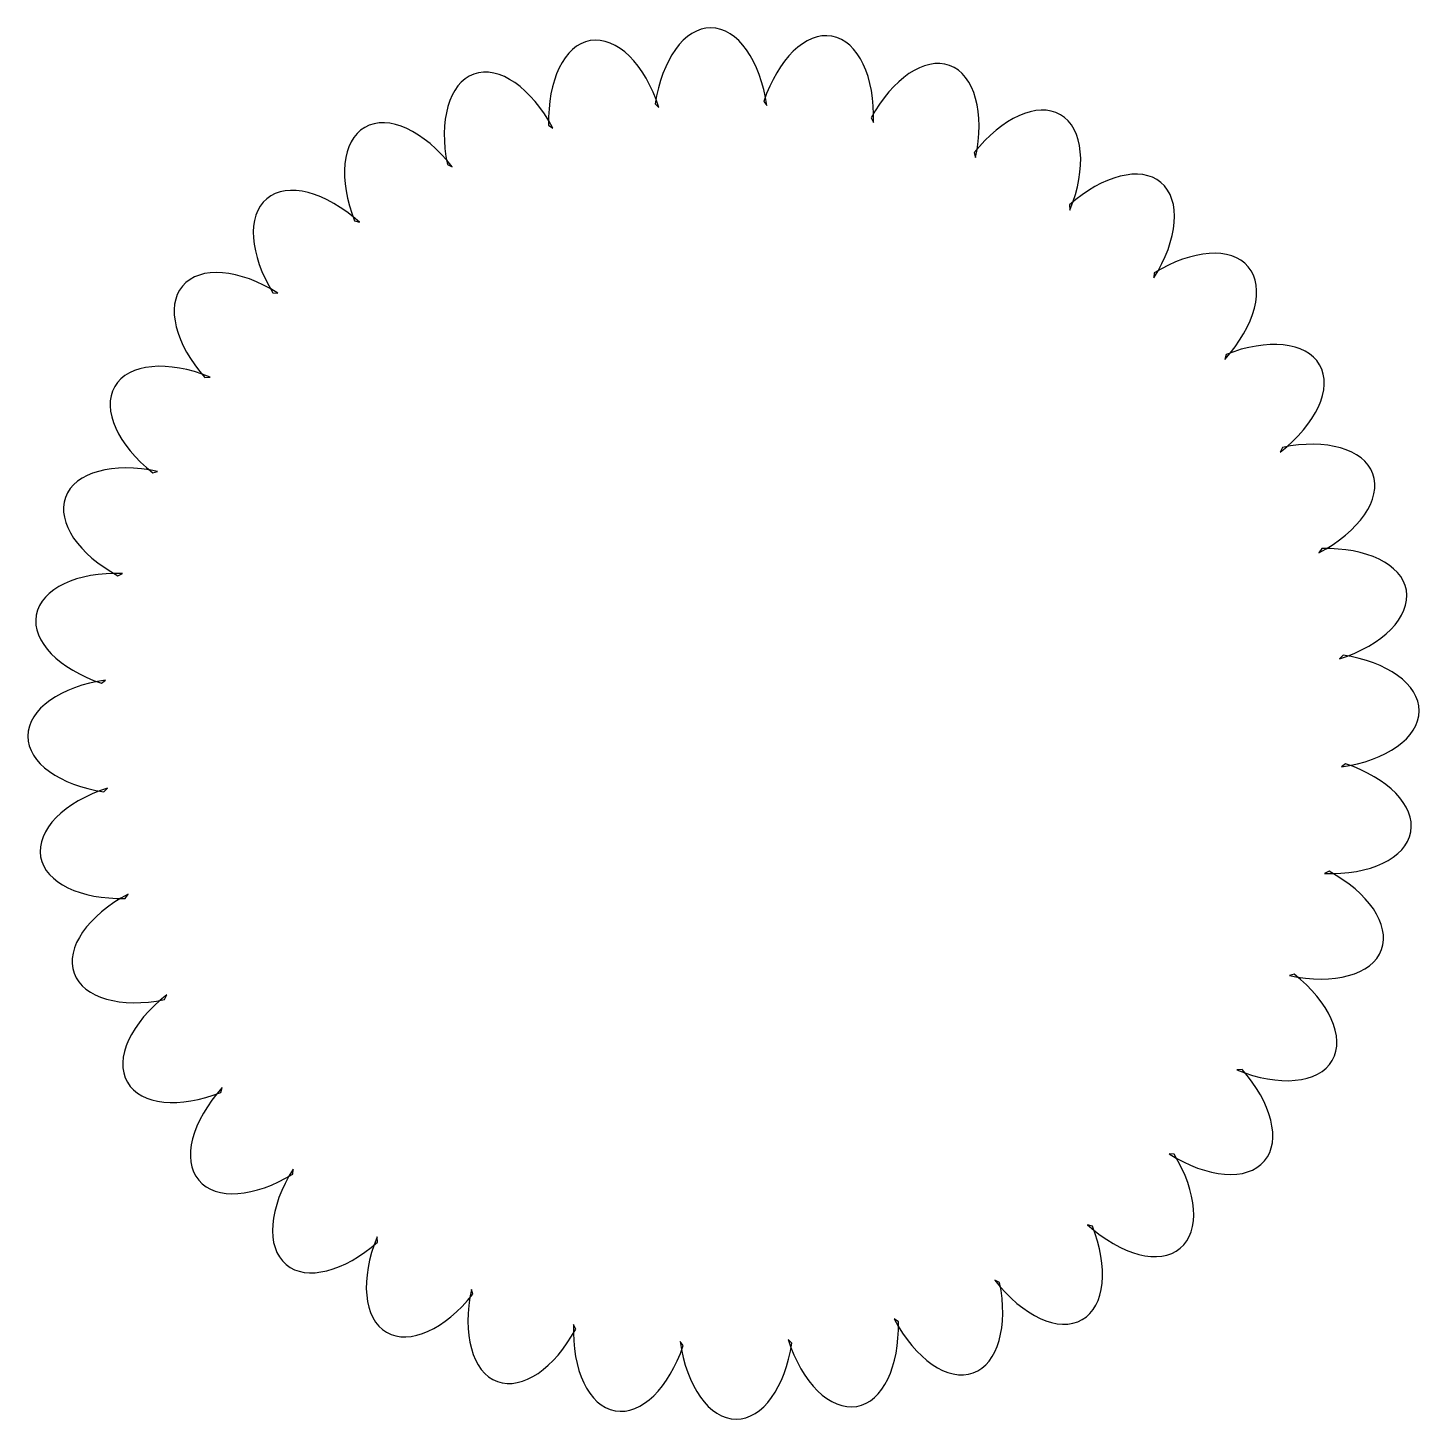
# Model space of a CAD drawing. Header units: centimetres. Extents: x -7.2 to 7.2, y -7.2 to 7.2.
import ezdxf

# ---------------------------------------------------------------- set-up
doc = ezdxf.new("R2010")
doc.units = ezdxf.units.CM
doc.header["$MEASUREMENT"] = 0
doc.layers.add('Camada 1', color=7, linetype='Continuous')

msp = doc.modelspace()

# ---------------------------------------------------------------- linework, layer by layer
at = {"layer": 'Camada 1'}
for points, knots in [([(0.41553, 6.41265), (0.56124, 6.84503), (0.84643, 7.13152), (1.11702, 7.08382), (1.11702, 7.08382), (1.39134, 7.03577), (1.56258, 6.6594), (1.54583, 6.19485), (1.54583, 6.19485), (1.54583, 6.19485), (1.52273, 6.24306), (1.52273, 6.24306), (1.52273, 6.24306), (1.74143, 6.64356), (2.07185, 6.87626), (2.33008, 6.78225), (2.33008, 6.78225), (2.59189, 6.68729), (2.69528, 6.28687), (2.59805, 5.83232), (2.59805, 5.83232), (2.59805, 5.83232), (2.58374, 5.88378), (2.58374, 5.88378), (2.58374, 5.88378), (2.86864, 6.2402), (3.23451, 6.41199), (3.47255, 6.2746), (3.47255, 6.2746), (3.71385, 6.13559), (3.74605, 5.72337), (3.5714, 5.29255), (3.5714, 5.29255), (3.5714, 5.29255), (3.56621, 5.34573), (3.56621, 5.34573), (3.56621, 5.34573), (3.90863, 5.64728), (4.29889, 5.75298), (4.50934, 5.57631), (4.50934, 5.57631), (4.72299, 5.39743), (4.68299, 4.98595), (4.43616, 4.59198), (4.43616, 4.59198), (4.43616, 4.59198), (4.44037, 4.64524), (4.44037, 4.64524), (4.44037, 4.64524), (4.82984, 4.88281), (5.23259, 4.91916), (5.40917, 4.70858), (5.40917, 4.70858), (5.58837, 4.49533), (5.47749, 4.0971), (5.16623, 3.7519), (5.16623, 3.7519), (5.16623, 3.7519), (5.17957, 3.8036), (5.17957, 3.8036), (5.17957, 3.8036), (5.60431, 3.96994), (6.00724, 3.93581), (6.14466, 3.69774), (6.14466, 3.69774), (6.28415, 3.4566), (6.10579, 3.08367), (5.73929, 2.79779), (5.73929, 2.79779), (5.73929, 2.79779), (5.76141, 2.84642), (5.76141, 2.84642), (5.76141, 2.84642), (6.20856, 2.9364), (6.59948, 2.83285), (6.69346, 2.57453), (6.69346, 2.57453), (6.7889, 2.3128), (6.54857, 1.97655), (6.13783, 1.75866), (6.13783, 1.75866), (6.13783, 1.75866), (6.1681, 1.80274), (6.1681, 1.80274), (6.1681, 1.80274), (6.62419, 1.81372), (6.99119, 1.64378), (7.03884, 1.37314), (7.03884, 1.37314), (7.08747, 1.09882), (6.79235, 0.80939), (6.35005, 0.66612), (6.35005, 0.66612), (6.35005, 0.66612), (6.38744, 0.70425), (6.38744, 0.70425), (6.38744, 0.70425), (6.83853, 0.63588), (7.1704, 0.40482), (7.1704, 0.13), (7.1704, 0.13), (7.17059, -0.14855), (6.82975, -0.38239), (6.36927, -0.44677), (6.36927, -0.44677), (6.36927, -0.44677), (6.41269, -0.41552), (6.41269, -0.41552), (6.41269, -0.41552), (6.84507, -0.56123), (7.13175, -0.84645), (7.0841, -1.11701), (7.0841, -1.11701), (7.03581, -1.39149), (6.65968, -1.56257), (6.19497, -1.54598), (6.19497, -1.54598), (6.19497, -1.54598), (6.2431, -1.52288), (6.2431, -1.52288), (6.2431, -1.52288), (6.6436, -1.74143), (6.87646, -2.07202), (6.78248, -2.33023), (6.78248, -2.33023), (6.68734, -2.59219), (6.28718, -2.6953), (5.83236, -2.59804), (5.83236, -2.59804), (5.83236, -2.59804), (5.88374, -2.58373), (5.88374, -2.58373), (5.88374, -2.58373), (6.24035, -2.86863), (6.41222, -3.23466), (6.27479, -3.47254), (6.27479, -3.47254), (6.13559, -3.71384), (5.72374, -3.74604), (5.29266, -3.57139), (5.29266, -3.57139), (5.29266, -3.57139), (5.34584, -3.5662), (5.34584, -3.5662), (5.34584, -3.5662), (5.64747, -3.90865), (5.75319, -4.29888), (5.57642, -4.50947), (5.57642, -4.50947), (5.39754, -4.72296), (4.98613, -4.68298), (4.59201, -4.43615), (4.59201, -4.43615), (4.59201, -4.43615), (4.64535, -4.44038), (4.64535, -4.44038), (4.64535, -4.44038), (4.88308, -4.82998), (4.91919, -5.23257), (4.70874, -5.40918), (4.70874, -5.40918), (4.49541, -5.58836), (4.09737, -5.47779), (3.75198, -5.16624), (3.75198, -5.16624), (3.75198, -5.16624), (3.80368, -5.17958), (3.80368, -5.17958), (3.80368, -5.17958), (3.97018, -5.60461), (3.93587, -6.00738), (3.69782, -6.14478), (3.69782, -6.14478), (3.45668, -6.28398), (3.08383, -6.10591), (2.79779, -5.73925), (2.79779, -5.73925), (2.79779, -5.73925), (2.84642, -5.76137), (2.84642, -5.76137), (2.84642, -5.76137), (2.93667, -6.20886), (2.8329, -6.5996), (2.57469, -6.69344), (2.57469, -6.69344), (2.31288, -6.78872), (1.97663, -6.54871), (1.75871, -6.13797), (1.75871, -6.13797), (1.75871, -6.13797), (1.80263, -6.16805), (1.80263, -6.16805), (1.80263, -6.16805), (1.81385, -6.62448), (1.64391, -6.99133), (1.37318, -7.03879), (1.37318, -7.03879), (1.09886, -7.08726), (0.80941, -6.7923), (0.66616, -6.35), (0.66616, -6.35), (0.66616, -6.35), (0.70421, -6.38741), (0.70421, -6.38741), (0.70421, -6.38741), (0.63608, -6.83882), (0.40486, -7.17052), (0.13004, -7.17037), (0.13004, -7.17037), (-0.14849, -7.17053), (-0.38225, -6.82969), (-0.44662, -6.36921), (-0.44662, -6.36921), (-0.44662, -6.36921), (-0.41564, -6.41263), (-0.41564, -6.41263), (-0.41564, -6.41263), (-0.56116, -6.84533), (-0.84638, -7.13185), (-1.11705, -7.08404), (-1.11705, -7.08404), (-1.39137, -7.03575), (-1.56242, -6.65965), (-1.54586, -6.19493), (-1.54586, -6.19493), (-1.54586, -6.19493), (-1.52284, -6.24303), (-1.52284, -6.24303), (-1.52284, -6.24303), (-1.74131, -6.64372), (-2.07196, -6.87655), (-2.33016, -6.78241), (-2.33016, -6.78241), (-2.59197, -6.68727), (-2.69513, -6.28711), (-2.59805, -5.83232), (-2.59805, -5.83232), (-2.59805, -5.83232), (-2.58374, -5.88368), (-2.58374, -5.88368), (-2.58374, -5.88368), (-2.86846, -6.24044), (-3.23456, -6.41232), (-3.47245, -6.27473), (-3.47245, -6.27473), (-3.71378, -6.13553), (-3.74587, -5.72368), (-3.57132, -5.2926), (-3.57132, -5.2926), (-3.57132, -5.2926), (-3.56619, -5.34578), (-3.56619, -5.34578), (-3.56619, -5.34578), (-3.90848, -5.64756), (-4.2989, -5.75326), (-4.50932, -5.57636), (-4.50932, -5.57636), (-4.72273, -5.39748), (-4.68283, -4.9861), (-4.43606, -4.59195), (-4.43606, -4.59195), (-4.43606, -4.59195), (-4.44029, -4.64529), (-4.44029, -4.64529), (-4.44029, -4.64529), (-4.82981, -4.88302), (-5.23258, -4.91927), (-5.40909, -4.70868), (-5.40909, -4.70868), (-5.58821, -4.49535), (-5.47746, -4.09731), (-5.16607, -3.75192), (-5.16607, -3.75192), (-5.16607, -3.75192), (-5.17941, -3.80362), (-5.17941, -3.80362), (-5.17941, -3.80362), (-5.60438, -3.97015), (-6.00732, -3.93599), (-6.14456, -3.69795), (-6.14456, -3.69795), (-6.28392, -3.45662), (-6.10569, -3.08393), (-5.73909, -2.79776), (-5.73909, -2.79776), (-5.73909, -2.79776), (-5.76121, -2.84639), (-5.76121, -2.84639), (-5.76121, -2.84639), (-6.20862, -2.93664), (-6.59954, -2.8329), (-6.69334, -2.57466), (-6.69334, -2.57466), (-6.78864, -2.31285), (-6.54837, -1.97675), (-6.13771, -1.75871), (-6.13771, -1.75871), (-6.13771, -1.75871), (-6.16795, -1.8026), (-6.16795, -1.8026), (-6.16795, -1.8026), (-6.62422, -1.81398), (-6.99115, -1.6439), (-7.03872, -1.37331), (-7.03872, -1.37331), (-7.08709, -1.09883), (-6.79213, -0.80954), (-6.34982, -0.66611), (-6.34982, -0.66611), (-6.34982, -0.66611), (-6.38723, -0.70416), (-6.38723, -0.70416), (-6.38723, -0.70416), (-6.83863, -0.63606), (-7.1705, -0.40484), (-7.17034, -0.13012), (-7.17034, -0.13012), (-7.17034, 0.14843), (-6.82961, 0.38217), (-6.3691, 0.44665), (-6.3691, 0.44665), (-6.3691, 0.44665), (-6.41252, 0.41567), (-6.41252, 0.41567), (-6.41252, 0.41567), (-6.84514, 0.56114), (-7.13187, 0.84641), (-7.08401, 1.11697), (-7.08401, 1.11697), (-7.03562, 1.39129), (-6.65943, 1.56226), (-6.1948, 1.54583), (-6.1948, 1.54583), (-6.1948, 1.54583), (-6.24293, 1.52281), (-6.24293, 1.52281), (-6.24293, 1.52281), (-6.64367, 1.7412), (-6.87653, 2.07193), (-6.78239, 2.33008), (-6.78239, 2.33008), (-6.68717, 2.59189), (-6.28701, 2.69489), (-5.83227, 2.59805), (-5.83227, 2.59805), (-5.83227, 2.59805), (-5.88365, 2.58374), (-5.88365, 2.58374), (-5.88365, 2.58374), (-6.24033, 2.86838), (-6.41221, 3.23456), (-6.27473, 3.47245), (-6.27473, 3.47245), (-6.13545, 3.71367), (-5.7235, 3.74563), (-5.29249, 3.57132), (-5.29249, 3.57132), (-5.29249, 3.57132), (-5.34559, 3.56619), (-5.34559, 3.56619), (-5.34559, 3.56619), (-5.64737, 3.9084), (-5.75307, 4.2989), (-5.57641, 4.50932), (-5.57641, 4.50932), (-5.39739, 4.72265), (-4.98607, 4.68257), (-4.59192, 4.43606), (-4.59192, 4.43606), (-4.59192, 4.43606), (-4.64507, 4.44029), (-4.64507, 4.44029), (-4.64507, 4.44029), (-4.88288, 4.82965), (-4.91915, 5.23258), (-4.70865, 5.40917), (-4.70865, 5.40917), (-4.49532, 5.58811), (-4.09717, 5.47722), (-3.75178, 5.16599), (-3.75178, 5.16599), (-3.75178, 5.16599), (-3.8034, 5.1794), (-3.8034, 5.1794), (-3.8034, 5.1794), (-3.96998, 5.60414), (-3.93574, 6.00731), (-3.69778, 6.14463), (-3.69778, 6.14463), (-3.45664, 6.28383), (-3.08376, 6.10545), (-2.79767, 5.739), (-2.79767, 5.739), (-2.79767, 5.739), (-2.84619, 5.7612), (-2.84619, 5.7612), (-2.84619, 5.7612), (-2.93644, 6.20837), (-2.83278, 6.59951), (-2.57454, 6.69341), (-2.57454, 6.69341), (-2.31289, 6.78861), (-1.97663, 6.54813), (-1.75851, 6.13763), (-1.75851, 6.13763), (-1.75851, 6.13763), (-1.80248, 6.1679), (-1.80248, 6.1679), (-1.80248, 6.1679), (-1.8137, 6.62399), (-1.6437, 6.99118), (-1.37311, 7.03883), (-1.37311, 7.03883), (-1.09887, 7.0872), (-0.80952, 6.79189), (-0.66593, 6.3498), (-0.66593, 6.3498), (-0.66593, 6.3498), (-0.70398, 6.38719), (-0.70398, 6.38719), (-0.70398, 6.38719), (-0.63595, 6.83837), (-0.40479, 7.17039), (-0.12999, 7.17039), (-0.12999, 7.17039), (0.14856, 7.17039), (0.38206, 6.82932), (0.44678, 6.36899), (0.44678, 6.36899), (0.44678, 6.36899), (0.41553, 6.41265), (0.41553, 6.41265)], [0, 0, 0, 0, 0.00917431, 0.00917431, 0.00917431, 0.00917431, 0.01834862, 0.01834862, 0.01834862, 0.01834862, 0.02752294, 0.02752294, 0.02752294, 0.02752294, 0.03669725, 0.03669725, 0.03669725, 0.03669725, 0.04587156, 0.04587156, 0.04587156, 0.04587156, 0.05504587, 0.05504587, 0.05504587, 0.05504587, 0.06422018, 0.06422018, 0.06422018, 0.06422018, 0.0733945, 0.0733945, 0.0733945, 0.0733945, 0.08256881, 0.08256881, 0.08256881, 0.08256881, 0.09174312, 0.09174312, 0.09174312, 0.09174312, 0.10091743, 0.10091743, 0.10091743, 0.10091743, 0.11009174, 0.11009174, 0.11009174, 0.11009174, 0.11926606, 0.11926606, 0.11926606, 0.11926606, 0.12844037, 0.12844037, 0.12844037, 0.12844037, 0.13761468, 0.13761468, 0.13761468, 0.13761468, 0.14678899, 0.14678899, 0.14678899, 0.14678899, 0.1559633, 0.1559633, 0.1559633, 0.1559633, 0.16513761, 0.16513761, 0.16513761, 0.16513761, 0.17431193, 0.17431193, 0.17431193, 0.17431193, 0.18348624, 0.18348624, 0.18348624, 0.18348624, 0.19266055, 0.19266055, 0.19266055, 0.19266055, 0.20183486, 0.20183486, 0.20183486, 0.20183486, 0.21100917, 0.21100917, 0.21100917, 0.21100917, 0.22018349, 0.22018349, 0.22018349, 0.22018349, 0.2293578, 0.2293578, 0.2293578, 0.2293578, 0.23853211, 0.23853211, 0.23853211, 0.23853211, 0.24770642, 0.24770642, 0.24770642, 0.24770642, 0.25688073, 0.25688073, 0.25688073, 0.25688073, 0.26605505, 0.26605505, 0.26605505, 0.26605505, 0.27522936, 0.27522936, 0.27522936, 0.27522936, 0.28440367, 0.28440367, 0.28440367, 0.28440367, 0.29357798, 0.29357798, 0.29357798, 0.29357798, 0.30275229, 0.30275229, 0.30275229, 0.30275229, 0.31192661, 0.31192661, 0.31192661, 0.31192661, 0.32110092, 0.32110092, 0.32110092, 0.32110092, 0.33027523, 0.33027523, 0.33027523, 0.33027523, 0.33944954, 0.33944954, 0.33944954, 0.33944954, 0.34862385, 0.34862385, 0.34862385, 0.34862385, 0.35779817, 0.35779817, 0.35779817, 0.35779817, 0.36697248, 0.36697248, 0.36697248, 0.36697248, 0.37614679, 0.37614679, 0.37614679, 0.37614679, 0.3853211, 0.3853211, 0.3853211, 0.3853211, 0.39449541, 0.39449541, 0.39449541, 0.39449541, 0.40366972, 0.40366972, 0.40366972, 0.40366972, 0.41284404, 0.41284404, 0.41284404, 0.41284404, 0.42201835, 0.42201835, 0.42201835, 0.42201835, 0.43119266, 0.43119266, 0.43119266, 0.43119266, 0.44036697, 0.44036697, 0.44036697, 0.44036697, 0.44954128, 0.44954128, 0.44954128, 0.44954128, 0.4587156, 0.4587156, 0.4587156, 0.4587156, 0.46788991, 0.46788991, 0.46788991, 0.46788991, 0.47706422, 0.47706422, 0.47706422, 0.47706422, 0.48623853, 0.48623853, 0.48623853, 0.48623853, 0.49541284, 0.49541284, 0.49541284, 0.49541284, 0.50458716, 0.50458716, 0.50458716, 0.50458716, 0.51376147, 0.51376147, 0.51376147, 0.51376147, 0.52293578, 0.52293578, 0.52293578, 0.52293578, 0.53211009, 0.53211009, 0.53211009, 0.53211009, 0.5412844, 0.5412844, 0.5412844, 0.5412844, 0.55045872, 0.55045872, 0.55045872, 0.55045872, 0.55963303, 0.55963303, 0.55963303, 0.55963303, 0.56880734, 0.56880734, 0.56880734, 0.56880734, 0.57798165, 0.57798165, 0.57798165, 0.57798165, 0.58715596, 0.58715596, 0.58715596, 0.58715596, 0.59633028, 0.59633028, 0.59633028, 0.59633028, 0.60550459, 0.60550459, 0.60550459, 0.60550459, 0.6146789, 0.6146789, 0.6146789, 0.6146789, 0.62385321, 0.62385321, 0.62385321, 0.62385321, 0.63302752, 0.63302752, 0.63302752, 0.63302752, 0.64220183, 0.64220183, 0.64220183, 0.64220183, 0.65137615, 0.65137615, 0.65137615, 0.65137615, 0.66055046, 0.66055046, 0.66055046, 0.66055046, 0.66972477, 0.66972477, 0.66972477, 0.66972477, 0.67889908, 0.67889908, 0.67889908, 0.67889908, 0.68807339, 0.68807339, 0.68807339, 0.68807339, 0.69724771, 0.69724771, 0.69724771, 0.69724771, 0.70642202, 0.70642202, 0.70642202, 0.70642202, 0.71559633, 0.71559633, 0.71559633, 0.71559633, 0.72477064, 0.72477064, 0.72477064, 0.72477064, 0.73394495, 0.73394495, 0.73394495, 0.73394495, 0.74311927, 0.74311927, 0.74311927, 0.74311927, 0.75229358, 0.75229358, 0.75229358, 0.75229358, 0.76146789, 0.76146789, 0.76146789, 0.76146789, 0.7706422, 0.7706422, 0.7706422, 0.7706422, 0.77981651, 0.77981651, 0.77981651, 0.77981651, 0.78899083, 0.78899083, 0.78899083, 0.78899083, 0.79816514, 0.79816514, 0.79816514, 0.79816514, 0.80733945, 0.80733945, 0.80733945, 0.80733945, 0.81651376, 0.81651376, 0.81651376, 0.81651376, 0.82568807, 0.82568807, 0.82568807, 0.82568807, 0.83486239, 0.83486239, 0.83486239, 0.83486239, 0.8440367, 0.8440367, 0.8440367, 0.8440367, 0.85321101, 0.85321101, 0.85321101, 0.85321101, 0.86238532, 0.86238532, 0.86238532, 0.86238532, 0.87155963, 0.87155963, 0.87155963, 0.87155963, 0.88073394, 0.88073394, 0.88073394, 0.88073394, 0.88990826, 0.88990826, 0.88990826, 0.88990826, 0.89908257, 0.89908257, 0.89908257, 0.89908257, 0.90825688, 0.90825688, 0.90825688, 0.90825688, 0.91743119, 0.91743119, 0.91743119, 0.91743119, 0.9266055, 0.9266055, 0.9266055, 0.9266055, 0.93577982, 0.93577982, 0.93577982, 0.93577982, 0.94495413, 0.94495413, 0.94495413, 0.94495413, 0.95412844, 0.95412844, 0.95412844, 0.95412844, 0.96330275, 0.96330275, 0.96330275, 0.96330275, 0.97247706, 0.97247706, 0.97247706, 0.97247706, 0.98165138, 0.98165138, 0.98165138, 0.98165138, 1, 1, 1, 1]), ([(0.41553, 6.41265), (0.41553, 6.41265), (0.41553, 6.41265), (0.41553, 6.41265), (0.41553, 6.41265), (0.41553, 6.41265), (0.41553, 6.41265), (0.41553, 6.41265)], [0, 0, 0, 0, 0.33333333, 0.33333333, 0.33333333, 0.33333333, 1, 1, 1, 1])]:
    msp.add_open_spline(points, degree=3, knots=knots, dxfattribs=at)

doc.saveas('drawing.dxf')
